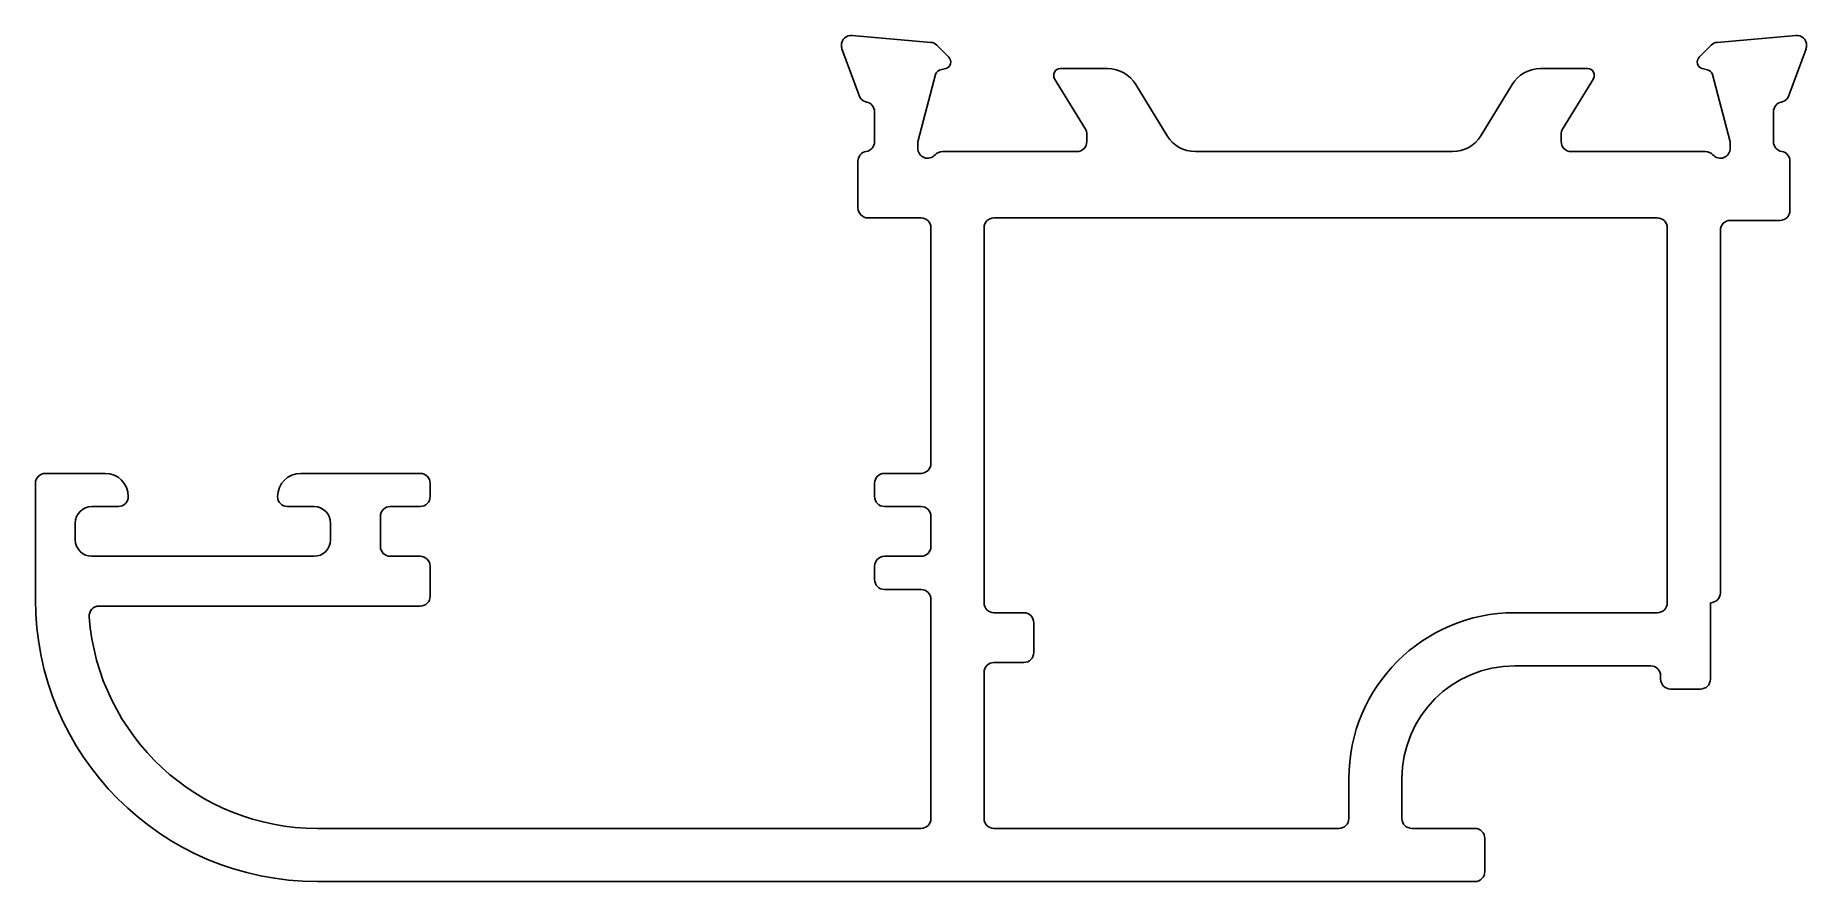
# Model space of a CAD drawing. Extents: x 668.5 to 721.9, y 592 to 617.5.
import ezdxf

# ---------------------------------------------------------------- set-up
doc = ezdxf.new("R2010")
doc.units = 0
doc.layers.get('0').update_dxf_attribs({"linetype": 'CONTINUOUS'})

msp = doc.modelspace()

# ---------------------------------------------------------------- linework, layer by layer
for p, q in [((695.443, 617.286), (693.077, 617.493)), ((721.525, 617.493), (719.159, 617.286)), ((692.768, 617.093), (693.283, 615.681)), ((695.992, 616.836), (695.629, 617.199)), ((718.973, 617.199), (718.61, 616.836)), ((721.319, 615.681), (721.834, 617.093)), ((695.061, 614.332), (695.592, 616.314)), ((695.734, 616.456), (695.903, 616.501)), ((700.776, 616.494), (699.351, 616.494)), ((715.251, 616.494), (713.826, 616.494)), ((718.699, 616.501), (718.868, 616.456)), ((719.01, 616.314), (719.541, 614.332)), ((699.18, 616.19), (700.107, 614.671)), ((701.63, 616.015), (702.571, 614.473)), ((712.031, 614.473), (712.972, 616.015)), ((714.495, 614.671), (715.422, 616.19)), ((693.751, 615.194), (693.751, 614.294)), ((720.851, 614.294), (720.851, 615.194)), ((695.051, 614.094), (695.051, 614.255)), ((700.151, 614.515), (700.151, 614.294)), ((714.451, 614.294), (714.451, 614.515)), ((719.551, 614.255), (719.551, 614.094)), ((693.251, 613.703), (693.251, 612.297)), ((699.851, 613.994), (695.798, 613.994)), ((703.425, 613.994), (711.177, 613.994)), ((718.804, 613.994), (714.751, 613.994)), ((721.351, 613.703), (721.351, 612.221)), ((695.151, 611.997), (693.551, 611.997)), ((697.351, 611.997), (717.351, 611.997)), ((695.451, 611.697), (695.451, 604.6)), ((697.051, 600.4), (697.051, 611.697)), ((717.651, 611.697), (717.651, 600.4)), ((719.251, 600.7), (719.251, 611.621)), ((721.051, 611.921), (719.551, 611.921)), ((668.451, 604), (668.451, 600.5)), ((670.551, 604.3), (668.751, 604.3)), ((680.051, 604.3), (676.451, 604.3)), ((680.351, 603.6), (680.351, 604)), ((693.751, 604), (693.751, 603.6)), ((695.151, 604.3), (694.051, 604.3)), ((670.151, 603.3), (670.951, 603.3)), ((676.051, 603.3), (676.851, 603.3)), ((678.851, 602.1), (678.851, 603)), ((679.151, 603.3), (680.051, 603.3)), ((694.051, 603.3), (695.151, 603.3)), ((695.451, 603), (695.451, 602.1)), ((669.651, 602.3), (669.651, 602.8)), ((677.351, 602.8), (677.351, 602.3)), ((670.151, 601.8), (676.851, 601.8)), ((680.051, 601.8), (679.151, 601.8)), ((680.351, 600.6), (680.351, 601.5)), ((693.751, 601.5), (693.751, 601.1)), ((695.151, 601.8), (694.051, 601.8)), ((694.051, 600.8), (695.151, 600.8)), ((670.37, 600.3), (680.051, 600.3)), ((695.451, 600.5), (695.451, 593.9)), ((718.951, 600.4), (718.951, 598.1)), ((698.251, 600.1), (697.351, 600.1)), ((698.551, 598.9), (698.551, 599.8)), ((717.351, 600.1), (713.051, 600.1)), ((697.051, 593.9), (697.051, 598.3)), ((697.351, 598.6), (698.251, 598.6)), ((713.051, 598.5), (717.151, 598.5)), ((717.451, 598.2), (717.451, 598.1)), ((718.651, 597.8), (717.751, 597.8)), ((708.051, 595.1), (708.051, 593.9)), ((709.651, 593.9), (709.651, 595.1)), ((695.151, 593.6), (676.951, 593.6)), ((707.751, 593.6), (697.351, 593.6)), ((711.851, 593.6), (709.951, 593.6)), ((712.151, 592.3), (712.151, 593.3)), ((676.951, 592), (711.851, 592))]:
    msp.add_line(p, q)
for centre, radius, start, end in [((693.051, 617.194), 0.3, 85, 180), ((721.551, 617.194), 0.3, 0, 95), ((693.032, 617.191), 0.281, 179.336, 200.2803), ((695.417, 616.987), 0.3, 45, 85), ((695.851, 616.694), 0.2, 285, 45), ((718.751, 616.694), 0.2, 135, 255), ((719.185, 616.987), 0.3, 95, 135), ((721.57, 617.191), 0.281, 339.7197, 0.664), ((695.785, 616.263), 0.2, 105, 165), ((699.351, 616.294), 0.2, 90, 211.3955), ((700.776, 615.494), 1, 31.3955, 90), ((713.826, 615.494), 1, 90, 148.6045), ((715.251, 616.294), 0.2, 328.6045, 90), ((718.817, 616.263), 0.2, 15, 75), ((693.564, 615.783), 0.3, 200, 259.0957), ((693.451, 615.194), 0.3, 0, 79.0957), ((721.151, 615.194), 0.3, 100.9043, 180), ((721.037, 615.783), 0.3, 280.9043, 340), ((699.851, 614.515), 0.3, 0, 31.3955), ((714.751, 614.515), 0.3, 148.6045, 180), ((693.451, 614.294), 0.3, 279.5941, 0), ((695.351, 614.255), 0.3, 165, 180), ((699.851, 614.294), 0.299, 269.9014, 0.0986), ((703.425, 614.994), 1, 211.3955, 270), ((711.177, 614.994), 1, 270, 328.6045), ((714.751, 614.294), 0.3, 180, 270), ((719.251, 614.255), 0.3, 0, 15), ((721.151, 614.294), 0.3, 180, 260.4059), ((693.551, 613.703), 0.3, 99.5941, 180), ((695.351, 614.094), 0.3, 180, 318.1897), ((695.798, 613.694), 0.3, 90, 138.1897), ((718.804, 613.694), 0.3, 41.8103, 90), ((719.251, 614.094), 0.3, 221.8103, 0), ((721.051, 613.703), 0.3, 0, 80.4059), ((693.551, 612.297), 0.3, 180, 270), ((695.151, 611.697), 0.3, 0, 90), ((697.351, 611.697), 0.3, 90, 180), ((717.351, 611.697), 0.3, 0, 90), ((721.051, 612.221), 0.3, 270, 0), ((719.551, 611.621), 0.3, 90, 180), ((695.151, 604.6), 0.3, 270, 0), ((668.751, 604), 0.3, 90, 180), ((670.551, 603.6), 0.7, 360, 90), ((676.451, 603.6), 0.7, 90, 180), ((680.051, 604), 0.3, 0, 90), ((694.051, 604), 0.3, 90, 180), ((670.951, 603.6), 0.3, 270, 360), ((676.051, 603.6), 0.3, 180, 270), ((680.051, 603.6), 0.3, 270, 0), ((694.051, 603.6), 0.3, 180, 270), ((670.151, 602.8), 0.5, 90, 180), ((676.851, 602.8), 0.5, 0, 90), ((679.151, 603), 0.3, 90, 180), ((695.151, 603), 0.3, 0, 90), ((670.151, 602.3), 0.5, 180, 270), ((676.851, 602.3), 0.5, 270, 360), ((679.151, 602.1), 0.3, 180, 270), ((695.151, 602.1), 0.3, 270, 0), ((680.051, 601.5), 0.3, 0, 90), ((694.051, 601.5), 0.3, 90, 180), ((694.051, 601.1), 0.3, 180, 270), ((695.151, 600.5), 0.3, 360, 90), ((676.951, 600.5), 8.5, 180, 270), ((670.37, 600), 0.3, 90, 184.3448), ((680.051, 600.6), 0.3, 270, 0), ((697.351, 600.4), 0.3, 180, 270), ((717.351, 600.4), 0.3, 270, 0), ((718.951, 600.7), 0.3, 270, 0), ((676.951, 600.5), 6.9, 184.3448, 270), ((698.251, 599.8), 0.3, 0, 90), ((713.051, 595.1), 5, 90, 180), ((698.251, 598.9), 0.3, 270, 0), ((697.351, 598.3), 0.3, 90, 180), ((713.051, 595.1), 3.4, 90, 180), ((717.151, 598.2), 0.3, 0, 90), ((717.751, 598.1), 0.3, 180, 270), ((718.651, 598.1), 0.3, 270, 0), ((695.151, 593.9), 0.3, 270, 0), ((697.351, 593.9), 0.3, 180, 270), ((707.751, 593.9), 0.3, 270, 0), ((709.951, 593.9), 0.3, 180, 270), ((711.851, 593.3), 0.3, 0, 90), ((711.851, 592.3), 0.3, 270, 0)]:
    msp.add_arc(centre, radius, start, end)

doc.saveas('drawing.dxf')
